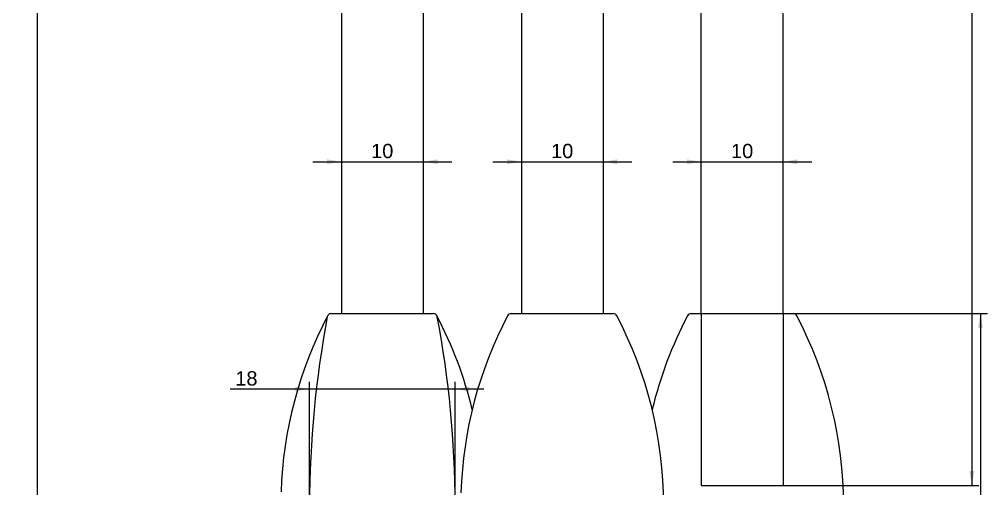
# Model space of a CAD drawing. Header units: millimetres. Extents: x -152 to 557, y 15 to 288.
# Drawn here: x 19.8 to 138.2, y 95.8 to 153.2 of the extents above; entities that cross this region are included whole.
import ezdxf
from ezdxf.enums import TextEntityAlignment as Align
from ezdxf.lldxf.tags import DXFTag

# ---------------------------------------------------------------- set-up
doc = ezdxf.new("R2010")
doc.units = ezdxf.units.MM
doc.layers.add('Default', color=7, linetype='Continuous')
doc.layers.add('DV1_Default', color=7, linetype='Continuous')
doc.styles.add('SEACAD_Arial', font='arial.ttf')
tags = doc.linetypes.add('CENTER2', pattern=[28.575, 19.05, -3.175, 3.175, -3.175]).pattern_tags.tags
tags[10:11] = [DXFTag(74, 4), DXFTag(75, 0), DXFTag(340, '0'), DXFTag(46, 0.0), DXFTag(50, 0.0), DXFTag(44, 0.0), DXFTag(45, 0.0)]
tags[8:9] = [DXFTag(74, 4), DXFTag(75, 0), DXFTag(340, '0'), DXFTag(46, 0.0), DXFTag(50, 0.0), DXFTag(44, 0.0), DXFTag(45, 0.0)]
tags[6:7] = [DXFTag(74, 4), DXFTag(75, 0), DXFTag(340, '0'), DXFTag(46, 0.0), DXFTag(50, 0.0), DXFTag(44, 0.0), DXFTag(45, 0.0)]
tags[4:5] = [DXFTag(74, 4), DXFTag(75, 0), DXFTag(340, '0'), DXFTag(46, 0.0), DXFTag(50, 0.0), DXFTag(44, 0.0), DXFTag(45, 0.0)]
doc.dimstyles.new('ISO', dxfattribs={"dimtxt": 1.75, "dimasz": 1.75, "dimexe": 0.875, "dimexo": 0, "dimgap": 0.4375, "dimtad": 1, "dimtxsty": 'SEACAD_Arial', "dimblk1": '_SE_FILLED', "dimblk2": '_SE_FILLED', "dimsah": 1, "dimcen": 0.875, "dimadec": 0, "dimazin": 0, "dimtfac": 0.5, "dimtdec": 3, "dimtmove": 0, "dimatfit": 3, "dimfxl": 1, "dimarcsym": 0})

# ---------------------------------------------------------------- blocks, each defined once
blk = doc.blocks.new('SE')
at = {"layer": 'DV1_Default', "color": 7, "linetype": 'Continuous'}
for p, q in [((59.18, 246.69), (59.18, 117.19)), ((69.18, 246.69), (69.18, 117.19)), ((81.18, 246.69), (81.18, 117.19)), ((91.18, 246.69), (91.18, 117.19)), ((103.18, 117.19), (103.18, 246.69)), ((113.18, 117.19), (113.18, 246.69)), ((57.94, 117.19), (70.41, 117.19)), ((79.94, 117.19), (92.41, 117.19)), ((101.94, 117.19), (114.41, 117.19))]:
    blk.add_line(p, q, dxfattribs=at)
at = {"layer": 'DV1_Default', "color": 7, "linetype": 'CENTER2'}
for p, q in [((103.18, 117.19), (103.18, 96.19)), ((113.18, 117.19), (113.18, 96.19)), ((103.18, 96.19), (113.18, 96.19))]:
    blk.add_line(p, q, dxfattribs=at)
at = {"layer": 'DV1_Default', "color": 7, "linetype": 'Continuous'}
for centre, radius, start, end in [((101.62, 93.72), 49.85, 152.271, 178.0912), ((180.28, 93.56), 125, 169.2938, 179.8756), ((57.94, 116.69), 0.5, 90, 169.2938), ((70.41, 116.69), 0.5, 10.7062, 90), ((26.73, 93.72), 49.85, 13.6121, 27.729), ((-51.92, 93.56), 125, 0.1246, 10.7062), ((123.62, 93.72), 49.85, 152.271, 178.2005), ((79.94, 116.69), 0.5, 90, 152.271), ((92.41, 116.69), 0.5, 27.729, 90), ((48.73, 93.72), 49.85, 0.1226, 27.729), ((145.62, 93.72), 49.85, 152.271, 166.3879), ((101.94, 116.69), 0.5, 90, 152.271), ((114.41, 116.69), 0.5, 27.729, 90), ((70.73, 93.72), 49.85, 0.1226, 27.729)]:
    blk.add_arc(centre, radius, start, end, dxfattribs=at)
blk = doc.blocks.new('DMBLK3')
at = {"layer": 'Default', "linetype": 'Continuous', "transparency": 16777216}
for points in [[(137.6, 115.44), (137.31, 117.19), (137.02, 115.44)], [(137.6, 36.94), (137.02, 36.94), (137.31, 35.19)]]:
    blk.add_hatch(color=7, dxfattribs=at).paths.add_polyline_path(points)
at = {"layer": 'Default', "color": 7, "linetype": 'Continuous', "transparency": 16777216}
for p, q in [((114.41, 117.19), (138.19, 117.19)), ((137.31, 117.19), (137.31, 35.19)), ((117.6, 35.19), (138.19, 35.19))]:
    blk.add_line(p, q, dxfattribs=at)
at = {"layer": 'Default', "color": 7, "linetype": 'Continuous', "transparency": 16777216, "style": 'SEACAD_Arial'}
blk.add_text('82', height=1.75, rotation=90, dxfattribs=at).set_placement((135.12, 74.82), align=Align.TOP_LEFT)
blk = doc.blocks.new('_SE_FILLED')
at = {"color": 0}
blk.add_line((0, 0), (-1, 0), dxfattribs=at)
blk.add_solid([(0, 0), (-1, -0.1665), (-1, 0.1665), (0, 0)], dxfattribs=at)
blk = doc.blocks.new('DMBLK6')
at = {"layer": 'Default', "linetype": 'Continuous', "transparency": 16777216}
for points in [[(21.7, 275.84), (22.28, 275.84), (21.99, 277.59)], [(21.7, 44.84), (21.99, 43.09), (22.28, 44.84)]]:
    blk.add_hatch(color=7, dxfattribs=at).paths.add_polyline_path(points)
at = {"layer": 'Default', "color": 7, "linetype": 'Continuous', "transparency": 16777216}
for p, q in [((31.18, 277.59), (21.12, 277.59)), ((21.99, 277.59), (21.99, 43.09)), ((31.18, 43.09), (21.12, 43.09))]:
    blk.add_line(p, q, dxfattribs=at)
at = {"layer": 'Default', "color": 7, "linetype": 'Continuous', "transparency": 16777216, "style": 'SEACAD_Arial'}
blk.add_text('H', height=1.75, rotation=90, dxfattribs=at).set_placement((19.8, 158.85), align=Align.TOP_LEFT)
blk = doc.blocks.new('DMBLK7')
at = {"layer": 'Default', "linetype": 'Continuous', "transparency": 16777216}
for points in [[(136.54, 244.94), (136.25, 246.69), (135.96, 244.94)], [(136.54, 97.94), (135.96, 97.94), (136.25, 96.19)]]:
    blk.add_hatch(color=7, dxfattribs=at).paths.add_polyline_path(points)
at = {"layer": 'Default', "color": 7, "linetype": 'Continuous', "transparency": 16777216}
for p, q in [((108.18, 246.69), (137.13, 246.69)), ((136.25, 246.69), (136.25, 96.19)), ((108.18, 96.19), (137.13, 96.19))]:
    blk.add_line(p, q, dxfattribs=at)
at = {"layer": 'Default', "color": 7, "linetype": 'Continuous', "transparency": 16777216, "style": 'SEACAD_Arial'}
blk.add_text('HM', height=1.75, rotation=90, dxfattribs=at).set_placement((134.06, 168.94), align=Align.TOP_LEFT)
blk = doc.blocks.new('DMBLK8')
at = {"layer": 'Default', "linetype": 'Continuous', "transparency": 16777216}
for points in [[(53.53, 108.25), (53.53, 107.67), (55.28, 107.96)], [(74.83, 108.25), (73.08, 107.96), (74.83, 107.67)]]:
    blk.add_hatch(color=7, dxfattribs=at).paths.add_polyline_path(points)
at = {"layer": 'Default', "color": 7, "linetype": 'Continuous', "transparency": 16777216}
for p, q in [((76.58, 107.96), (45.58, 107.96)), ((55.28, 93.83), (55.28, 108.83)), ((73.08, 93.83), (73.08, 108.83))]:
    blk.add_line(p, q, dxfattribs=at)
at = {"layer": 'Default', "color": 7, "linetype": 'Continuous', "transparency": 16777216, "style": 'SEACAD_Arial'}
blk.add_text('18', height=1.75, dxfattribs=at).set_placement((46.2, 110.15), align=Align.TOP_LEFT)
blk = doc.blocks.new('DMBLK9')
at = {"layer": 'Default', "linetype": 'Continuous', "transparency": 16777216}
for points in [[(57.43, 136.06), (57.43, 135.48), (59.18, 135.77)], [(70.93, 136.06), (69.18, 135.77), (70.93, 135.48)]]:
    blk.add_hatch(color=7, dxfattribs=at).paths.add_polyline_path(points)
at = {"layer": 'Default', "color": 7, "linetype": 'Continuous', "transparency": 16777216}
blk.add_line((55.68, 135.77), (72.68, 135.77), dxfattribs=at)
at = {"layer": 'Default', "color": 7, "linetype": 'Continuous', "transparency": 16777216, "style": 'SEACAD_Arial'}
blk.add_text('10', height=1.75, dxfattribs=at).set_placement((62.81, 137.96), align=Align.TOP_LEFT)
blk = doc.blocks.new('DMBLK10')
at = {"layer": 'Default', "linetype": 'Continuous', "transparency": 16777216}
for points in [[(79.43, 136.06), (79.43, 135.48), (81.18, 135.77)], [(92.93, 136.06), (91.18, 135.77), (92.93, 135.48)]]:
    blk.add_hatch(color=7, dxfattribs=at).paths.add_polyline_path(points)
at = {"layer": 'Default', "color": 7, "linetype": 'Continuous', "transparency": 16777216}
blk.add_line((77.68, 135.77), (94.68, 135.77), dxfattribs=at)
at = {"layer": 'Default', "color": 7, "linetype": 'Continuous', "transparency": 16777216, "style": 'SEACAD_Arial'}
blk.add_text('10', height=1.75, dxfattribs=at).set_placement((84.81, 137.96), align=Align.TOP_LEFT)
blk = doc.blocks.new('DMBLK11')
at = {"layer": 'Default', "linetype": 'Continuous', "transparency": 16777216}
for points in [[(101.43, 136.06), (101.43, 135.48), (103.18, 135.77)], [(114.93, 136.06), (113.18, 135.77), (114.93, 135.48)]]:
    blk.add_hatch(color=7, dxfattribs=at).paths.add_polyline_path(points)
at = {"layer": 'Default', "color": 7, "linetype": 'Continuous', "transparency": 16777216}
blk.add_line((99.68, 135.77), (116.68, 135.77), dxfattribs=at)
at = {"layer": 'Default', "color": 7, "linetype": 'Continuous', "transparency": 16777216, "style": 'SEACAD_Arial'}
blk.add_text('10', height=1.75, dxfattribs=at).set_placement((106.81, 137.96), align=Align.TOP_LEFT)

msp = doc.modelspace()

# ---------------------------------------------------------------- block references
at = {"layer": 'Default'}
msp.add_blockref('SE', (0, 0), dxfattribs=at)

# ---------------------------------------------------------------- dimensions: what is measured, and where the dimension line sits
at = {"layer": 'Default', "color": 7, "linetype": 'Continuous'}
for base, p1, p2, angle, text, picture, middle, dimtype in [((21.991, 277.585), (31.175, 277.585), (31.175, 43.085), 270, '\\A1;H {}', 'DMBLK6', (21.991, 160.335), 161), ((136.251, 246.685), (108.175, 246.685), (108.175, 96.185), 270, '\\A1;HM {}', 'DMBLK7', (136.251, 171.435), 161), ((59.175, 135.769), (59.175, 117.185), (69.175, 117.185), 0, '\\A1;<>', 'DMBLK9', (64.175, 135.769), 161), ((81.175, 135.769), (81.175, 117.185), (91.175, 117.185), 0, '\\A1;<>', 'DMBLK10', (86.175, 135.769), 161), ((103.175, 135.769), (103.175, 117.185), (113.175, 117.185), 0, '\\A1;<>', 'DMBLK11', (108.175, 135.769), 161), ((137.311, 35.185), (101.942, 117.185), (117.604, 35.185), 90, '\\A1;<>', 'DMBLK3', (137.311, 76.185), 160)]:
    dim = msp.add_linear_dim(base=base, p1=p1, p2=p2, angle=angle, text=text, dimstyle='ISO', dxfattribs=at)
    dim.commit()
    dim.dimension.update_dxf_attribs({"geometry": picture, "text_midpoint": middle, "dimtype": dimtype})
dim = msp.add_linear_dim(base=(55.275, 107.958), p1=(73.075, 93.827), p2=(55.275, 93.828), text='\\A1;<>', dimstyle='ISO', override={"dimdec": 0}, dxfattribs=at)
dim.commit()
dim.dimension.update_dxf_attribs({"geometry": 'DMBLK8', "text_midpoint": (49.549, 107.958), "dimtype": 160})

doc.saveas('drawing.dxf')
